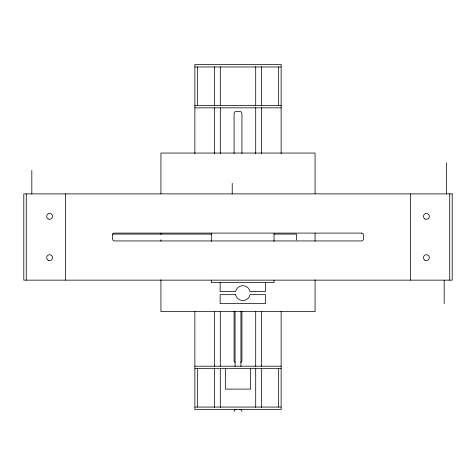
<?xml version="1.0" encoding="UTF-8"?>
<svg xmlns="http://www.w3.org/2000/svg" width="476" height="476" viewBox="0 0 476 476"><rect width="100%" height="100%" fill="white"/><g stroke="black" fill="none" stroke-linecap="round" stroke-linejoin="round"><path stroke-width="0.71" d="M194.868 66.967L281.132 66.967M194.868 105.374L281.132 105.374M194.868 107.844L281.132 107.844M112.294 234.079L211.796 234.079M274.17 234.079L296.447 234.079L296.447 239.952M194.868 366.193L281.132 366.193M194.868 368.662L281.132 368.662M194.868 407.069L281.132 407.069M449.731 193.887L449.731 280.15M446.643 162.786L446.643 193.887M444.173 280.15L444.173 303.646M410.52 193.887L410.52 280.15M315.082 193.803L315.082 153.046L160.918 153.046L160.918 193.803M315.082 233.079L315.082 241.231M315.082 279.769L315.082 311.631L160.918 311.631L160.918 279.769M281.132 153.736L281.132 64.498L194.868 64.498L194.868 153.736M281.132 311.381L281.132 409.538L194.868 409.538L194.868 311.381M278.662 66.967L278.662 105.374M278.662 368.662L278.662 407.069M274.045 233.299L274.045 241.457M274.045 280.15L274.045 282.619L211.314 282.619L211.314 280.15M265.501 282.619L265.501 291.574L250.067 291.574A7.408 7.408 0 0 0 235.572 291.574L220.138 291.574L220.138 282.619M261.58 66.729L261.58 105.398M261.58 107.63L261.58 153.736M261.58 311.381L261.58 366.413M261.58 368.644L261.58 407.307M255.701 66.729L255.701 105.398M255.701 107.63L255.701 153.736M255.701 311.381L255.701 366.413M255.701 368.644L255.701 407.307M250.656 368.662L250.656 389.1L225.344 389.1L225.344 368.662M241.921 153.57L241.921 113.508A1.958 1.958 0 0 0 239.958 111.551L236.042 111.551A1.958 1.958 0 0 0 234.079 113.508L234.079 153.57M241.921 311.274L241.921 360.528A1.958 1.958 0 0 1 240.683 362.349M240.939 311.488L240.939 366.437M235.061 311.488L235.061 366.437M234.079 311.274L234.079 360.528A1.958 1.958 0 0 0 235.317 362.349M232.223 183.314L232.223 193.887M220.299 66.729L220.299 105.398M220.299 107.63L220.299 153.736M220.299 311.381L220.299 366.413M220.299 368.644L220.299 407.307M214.42 66.729L214.42 105.398M214.42 107.63L214.42 153.736M214.42 311.381L214.42 366.413M214.42 368.644L214.42 407.307M211.314 233.097L211.314 241.457M197.338 66.967L197.338 105.374M197.338 368.662L197.338 407.069M160.918 233.079L160.918 234.567M160.918 239.749L160.918 241.231M65.48 193.887L65.48 280.15M31.827 170.39L31.827 193.887M26.269 193.887L26.269 280.15M234.079 411.502A1.958 1.958 0 0 1 236.042 409.538M239.958 409.538A1.958 1.958 0 0 1 241.921 411.502M452.2 193.887L23.8 193.887L23.8 280.15L452.2 280.15L452.2 193.887M361.51 233.097L114.49 233.097A1.958 1.958 0 0 0 112.532 235.061L112.532 238.982A1.958 1.958 0 0 0 114.49 240.939L361.51 240.939A1.958 1.958 0 0 0 363.468 238.982L363.468 235.061A1.958 1.958 0 0 0 361.51 233.097M235.572 294.662L220.138 294.662L220.138 303.611L265.501 303.611L265.501 294.662L250.067 294.662A7.408 7.408 0 0 1 235.572 294.662M424.937 260.205A2.939 2.939 0 0 0 429.352 257.659A2.939 2.939 0 0 0 424.937 255.112A2.939 2.939 0 0 0 424.937 260.205M424.937 218.924A2.939 2.939 0 0 0 429.352 216.378A2.939 2.939 0 0 0 424.937 213.831A2.939 2.939 0 0 0 424.937 218.924M48.124 218.924A2.939 2.939 0 0 0 52.533 216.378A2.939 2.939 0 0 0 48.124 213.831A2.939 2.939 0 0 0 48.124 218.924M48.124 260.205A2.939 2.939 0 0 0 52.533 257.659A2.939 2.939 0 0 0 48.124 255.112A2.939 2.939 0 0 0 48.124 260.205"/></g></svg>
